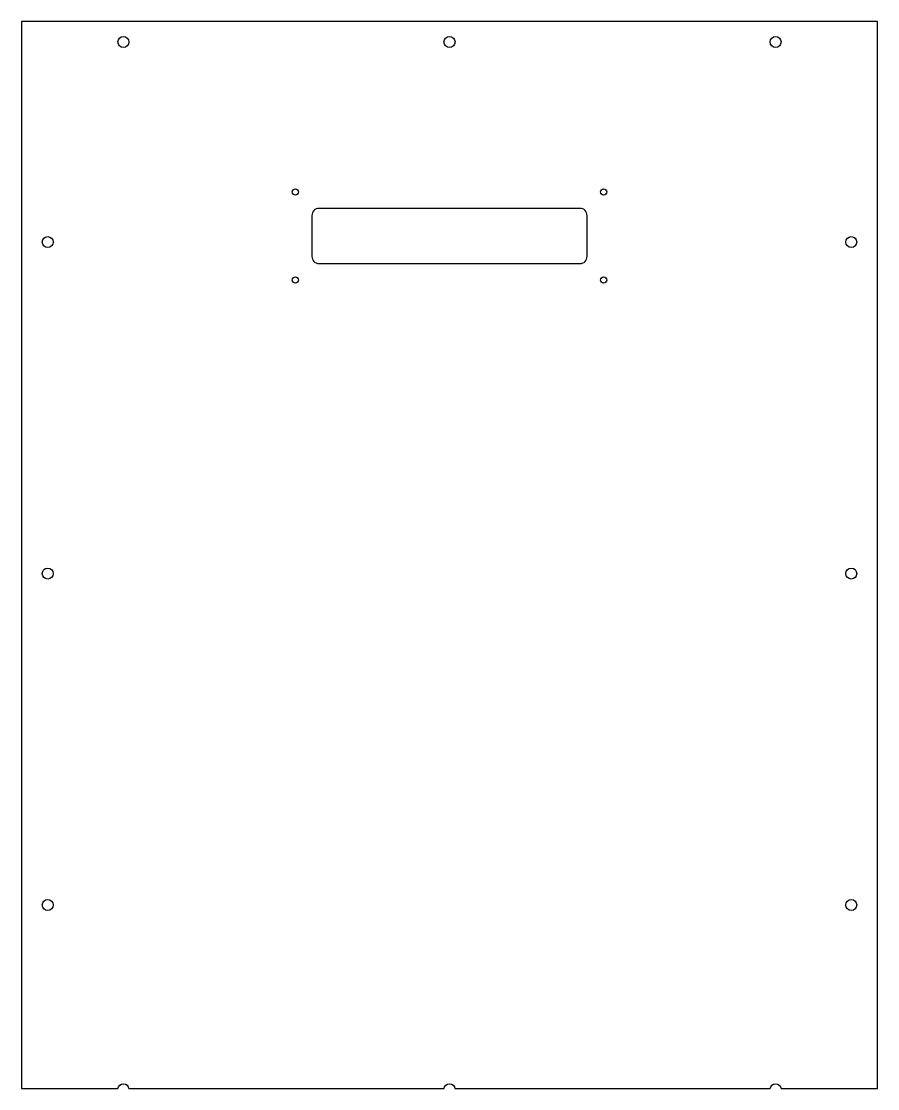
# Model space of a CAD drawing. Header units: millimetres. Extents: x 0 to 622, y 0 to 776.
import ezdxf

# ---------------------------------------------------------------- set-up
doc = ezdxf.new("R2010")
doc.units = ezdxf.units.MM
doc.layers.add('CUT', color=7, linetype='CONTINUOUS')

msp = doc.modelspace()

# ---------------------------------------------------------------- linework, layer by layer
at = {"layer": 'CUT'}
for points in [[(0, 0), (70.23, 0, -0.881917), (78.17, 0), (307.23, 0, -0.881917), (315.17, 0), (544.23, 0, -0.881917), (552.17, 0), (622.4, 0), (622.4, 775.7), (0, 775.7)], [(216.2, 599.7), (406.2, 599.7, 0.414214), (411.2, 604.7), (411.2, 634.7, 0.414214), (406.2, 639.7), (216.2, 639.7, 0.414214), (211.2, 634.7), (211.2, 604.7, 0.414214)]]:
    msp.add_lwpolyline(points, format="xyb", close=True, dxfattribs=at)
for centre, radius in [((74.2, 760.7), 4), ((311.2, 760.7), 4), ((548.2, 760.7), 4), ((199.2, 651.7), 2.25), ((423.2, 651.7), 2.25), ((19.2, 615.26), 4), ((603.2, 615.26), 4), ((199.2, 587.7), 2.25), ((423.2, 587.7), 2.25), ((19.2, 374.37), 4), ((603.2, 374.37), 4), ((19.2, 133.49), 4), ((603.2, 133.49), 4)]:
    msp.add_circle(centre, radius, dxfattribs=at)

doc.saveas('drawing.dxf')
